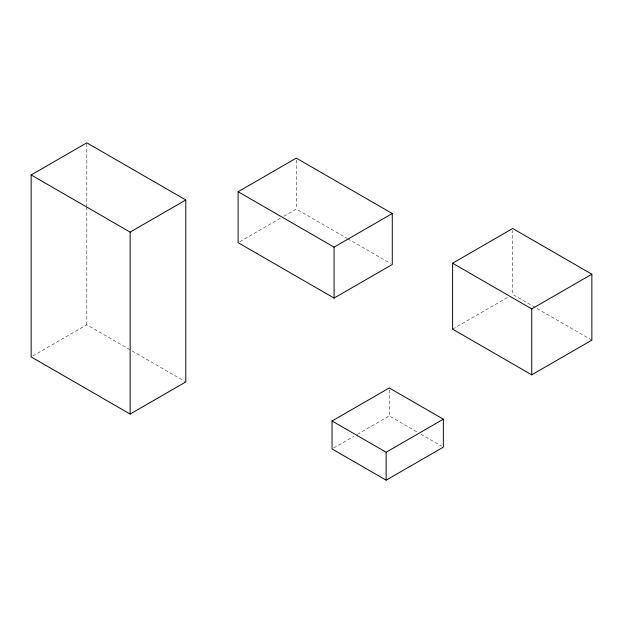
<?xml version="1.0" encoding="UTF-8"?>
<svg xmlns="http://www.w3.org/2000/svg" width="623" height="623" viewBox="0 0 623 623"><rect width="100%" height="100%" fill="white"/><g stroke="black" fill="none" stroke-linecap="round" stroke-linejoin="round"><path stroke-width="0.47" stroke-dasharray="3.12 2.34" d="M32.809 355.951L86.815 324.77L184.961 381.44M239.777 241.708L280.514 218.182M283.839 216.267L296.307 209.063L346.816 238.227M452.602 329.146L508.539 296.852M333.726 447.968L353.919 436.31M357.283 434.363L389.25 415.907L417.55 432.245M591.85 340.135L512.713 294.445L512.713 230.448M347.657 238.71L390.598 263.498M420.883 434.169L441.691 446.177M389.25 389.889L389.25 415.907M296.307 160.049L296.307 209.063M86.815 143.804L86.815 206.073M86.815 207.046L86.815 324.77"/><path stroke-width="0.93" d="M31.15 174.962L86.815 142.831L185.802 199.975L185.802 381.922L130.137 414.061L31.15 356.909L31.15 174.962L130.137 232.114L185.802 199.975M238.111 191.72L296.307 158.125L392.28 213.533L392.28 264.471L334.084 298.074L238.111 242.666L238.111 191.72L334.084 247.129L392.28 213.533M452.602 263.21L512.713 228.509L591.85 274.198L591.85 340.135L531.746 374.836L452.602 329.146L452.602 263.21L531.746 308.899L591.85 274.198M332.043 420.992L389.25 387.958L443.358 419.193L443.358 447.143L386.143 480.169L332.043 448.942L332.043 420.992L386.143 452.228L443.358 419.193M531.746 308.899L531.746 374.836M386.143 452.228L386.143 480.169M334.084 247.129L334.084 298.074M130.137 232.114L130.137 414.061"/></g></svg>
